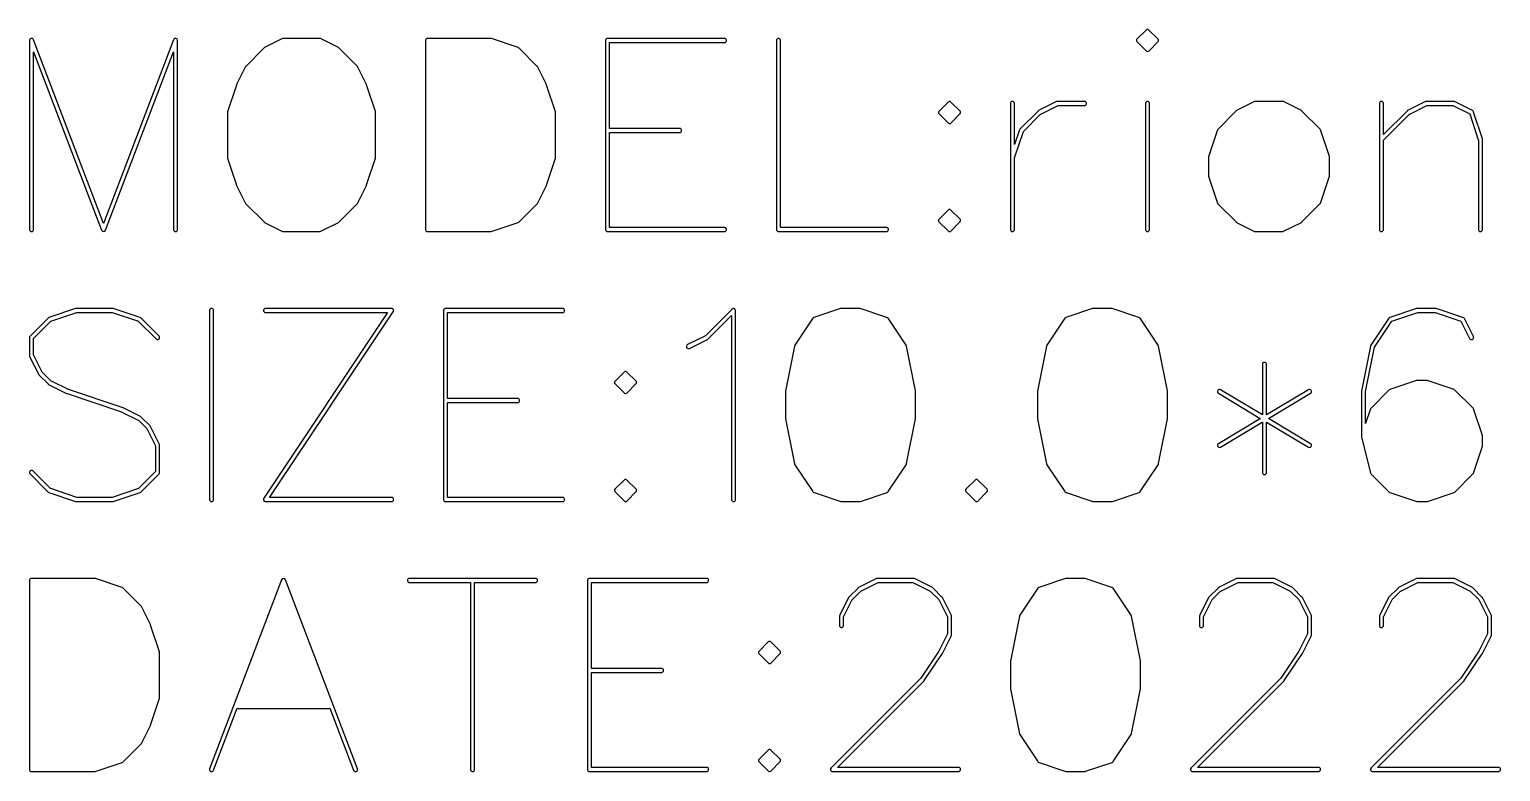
# Model space of a CAD drawing. Extents: x -68 to 50, y -82 to 30.
# Drawn here: x -67.67 to -32.64, y -63.97 to -46.3 of the extents above; entities that cross this region are included whole.
import ezdxf

# ---------------------------------------------------------------- set-up
doc = ezdxf.new("R2010")
doc.units = 0
doc.header["$MEASUREMENT"] = 0
doc.layers.get('0').update_dxf_attribs({"linetype": 'CONTINUOUS'})

msp = doc.modelspace()

# ---------------------------------------------------------------- linework, layer by layer
for points in [[(-64.143003, -46.556001, 0.759659), (-64.24, -46.545), (-64.24, -46.545), (-64.24, -46.546001), (-64.24, -46.546001), (-65.907002, -50.921997), (-65.907002, -50.921997), (-67.575, -46.546001), (-67.575, -46.546001), (-67.575, -46.545), (-67.575, -46.545, 0.824218), (-67.671997, -46.564004), (-67.671997, -46.564004), (-67.671997, -51.063999), (-67.671997, -51.063999, 1), (-67.571997, -51.063999), (-67.571997, -51.063999), (-67.571997, -46.836997), (-67.571997, -46.836997), (-65.953999, -51.082002), (-65.953999, -51.082002, 0.687794), (-65.860005, -51.082002), (-65.860005, -51.082002), (-64.244004, -46.837998), (-64.244004, -46.837998), (-64.242998, -46.837998), (-64.242998, -46.837998), (-64.242998, -51.063999), (-64.242998, -51.063999, 1), (-64.143003, -51.063999), (-64.143003, -51.063999), (-64.143003, -46.564004), (-64.143003, -46.564004, 0.034906), (-64.143003, -46.556997), (-64.143003, -46.556997), (-64.143003, -46.556001)], [(-60.742998, -46.518999, 0.114171), (-60.765, -46.513999), (-60.765, -46.513999), (-61.622002, -46.513999), (-61.622002, -46.513999, 0.114149), (-61.643999, -46.518999), (-61.643999, -46.518999), (-62.072002, -46.732998), (-62.072002, -46.732998, 0.107657), (-62.088999, -46.746001), (-62.088999, -46.746001), (-62.088999, -46.746997), (-62.088999, -46.746997), (-62.513999, -47.171997), (-62.513999, -47.171997, 0.080633), (-62.522998, -47.185), (-62.522998, -47.185), (-62.523999, -47.185), (-62.523999, -47.185), (-62.738003, -47.613999), (-62.738003, -47.613999, 0.053711), (-62.742002, -47.623999), (-62.742002, -47.623999), (-62.742002, -47.625), (-62.742002, -47.625), (-62.953999, -48.262002), (-62.953999, -48.262002, 0.082219), (-62.956997, -48.277998), (-62.956997, -48.277998), (-62.956997, -49.35), (-62.956997, -49.35, 0.091726), (-62.953999, -49.368003), (-62.953999, -49.368003), (-62.953003, -49.368999), (-62.953003, -49.368999), (-62.74, -50.008999), (-62.74, -50.008999, 0.031736), (-62.738003, -50.015), (-62.738003, -50.015), (-62.523999, -50.443003), (-62.523999, -50.443003, 0.100564), (-62.512002, -50.458999), (-62.512002, -50.458999), (-62.51, -50.46), (-62.51, -50.46), (-62.085, -50.885), (-62.085, -50.885, 0.07609), (-62.072998, -50.893999), (-62.072998, -50.893999), (-62.072002, -50.895), (-62.072002, -50.895), (-61.643999, -51.108999), (-61.643999, -51.108999, 0.063423), (-61.632002, -51.112998), (-61.632002, -51.112998), (-61.622002, -51.113999), (-61.622002, -51.113999), (-60.765, -51.113999), (-60.765, -51.113999, 0.136804), (-60.738999, -51.107002), (-60.738999, -51.107002), (-60.736997, -51.105996), (-60.736997, -51.105996), (-60.313999, -50.895), (-60.313999, -50.895, 0.13281), (-60.293999, -50.877998), (-60.293999, -50.877998), (-59.872002, -50.456001), (-59.872002, -50.456001, 0.080615), (-59.863003, -50.443003), (-59.863003, -50.443003), (-59.861997, -50.443003), (-59.861997, -50.443003), (-59.647998, -50.015), (-59.647998, -50.015, 0.068372), (-59.643999, -50.002002), (-59.643999, -50.002002), (-59.642998, -50.001001), (-59.642998, -50.001001), (-59.432002, -49.366001), (-59.432002, -49.366001, 0.097367), (-59.428999, -49.346997), (-59.428999, -49.346997), (-59.428999, -48.277998), (-59.428999, -48.277998, 0.11416), (-59.433999, -48.256001), (-59.433999, -48.256001), (-59.433999, -48.255), (-59.433999, -48.255), (-59.646001, -47.62), (-59.646001, -47.62, 0.031735), (-59.647998, -47.613999), (-59.647998, -47.613999), (-59.647998, -47.612998), (-59.647998, -47.612998), (-59.861997, -47.185), (-59.861997, -47.185, 0.125762), (-59.877998, -47.166001), (-59.877998, -47.166001), (-60.300996, -46.742998), (-60.300996, -46.742998, 0.07609), (-60.313003, -46.734004), (-60.313003, -46.734004), (-60.313999, -46.732998), (-60.313999, -46.732998), (-60.742998, -46.518999)], [(-56.673003, -46.518003, 0.102871), (-56.692998, -46.513999), (-56.692998, -46.513999), (-58.192998, -46.513999), (-58.192998, -46.513999, 0.414214), (-58.242998, -46.564004), (-58.242998, -46.564004), (-58.242998, -51.057002), (-58.242998, -51.057002, 0.455555), (-58.192998, -51.113999), (-58.192998, -51.113999), (-56.692998, -51.113999), (-56.692998, -51.113999), (-56.685, -51.112998), (-56.685, -51.112998, 0.041605), (-56.676997, -51.111001), (-56.676997, -51.111001), (-56.033999, -50.896997), (-56.033999, -50.896997), (-56.031997, -50.896001), (-56.031997, -50.896001, 0.103459), (-56.015, -50.885), (-56.015, -50.885), (-55.590996, -50.46), (-55.590996, -50.46), (-55.589004, -50.458999), (-55.589004, -50.458999, 0.100593), (-55.576997, -50.443003), (-55.576997, -50.443003), (-55.362002, -50.015), (-55.362002, -50.015, 0.031748), (-55.36, -50.008999), (-55.36, -50.008999), (-55.147002, -49.368999), (-55.147002, -49.368999), (-55.146001, -49.368003), (-55.146001, -49.368003, 0.091726), (-55.142998, -49.35), (-55.142998, -49.35), (-55.142998, -48.277998), (-55.142998, -48.277998, 0.08222), (-55.146001, -48.262002), (-55.146001, -48.262002), (-55.357998, -47.625), (-55.357998, -47.625), (-55.357998, -47.623999), (-55.357998, -47.623999, 0.053728), (-55.362002, -47.613999), (-55.362002, -47.613999), (-55.576997, -47.185), (-55.576997, -47.185), (-55.578003, -47.185), (-55.578003, -47.185, 0.080633), (-55.587002, -47.171997), (-55.587002, -47.171997), (-56.015, -46.742998), (-56.015, -46.742998, 0.114804), (-56.033999, -46.731001), (-56.033999, -46.731001), (-56.671001, -46.518999), (-56.671001, -46.518999), (-56.673003, -46.518003)], [(-51.121997, -46.613999, 1), (-51.121997, -46.513999), (-51.121997, -46.513999), (-53.907002, -46.513999), (-53.907002, -46.513999, 0.414214), (-53.957002, -46.564004), (-53.957002, -46.564004), (-53.957002, -51.063999), (-53.957002, -51.063999, 0.414214), (-53.907002, -51.113999), (-53.907002, -51.113999), (-51.121997, -51.113999), (-51.121997, -51.113999, 1), (-51.121997, -51.013999), (-51.121997, -51.013999), (-53.856997, -51.013999), (-53.856997, -51.013999), (-53.856997, -48.756997), (-53.856997, -48.756997), (-52.193003, -48.756997), (-52.193003, -48.756997, 1), (-52.193003, -48.657002), (-52.193003, -48.657002), (-53.856997, -48.657002), (-53.856997, -48.657002), (-53.856997, -46.613999), (-53.856997, -46.613999), (-51.121997, -46.613999)], [(-49.786001, -46.564004, 1), (-49.886001, -46.564004), (-49.886001, -46.564004), (-49.886001, -51.063999), (-49.886001, -51.063999, 0.414214), (-49.836001, -51.113999), (-49.836001, -51.113999), (-47.265, -51.113999), (-47.265, -51.113999, 1), (-47.265, -51.013999), (-47.265, -51.013999), (-49.786001, -51.013999), (-49.786001, -51.013999), (-49.786001, -46.564004)], [(-41.015, -46.315, 0.414214), (-41.085, -46.315), (-41.085, -46.315), (-41.296001, -46.525), (-41.296001, -46.525), (-41.297002, -46.526001), (-41.297002, -46.526001, 0.439468), (-41.3, -46.598999), (-41.3, -46.598999), (-41.085, -46.812998), (-41.085, -46.812998, 0.448006), (-41.010996, -46.808999), (-41.010996, -46.808999), (-40.801001, -46.598999), (-40.801001, -46.598999, 0.439489), (-40.803999, -46.526001), (-40.803999, -46.526001), (-41.015, -46.315)], [(-45.73, -48.028999, 0.414214), (-45.8, -48.028999), (-45.8, -48.028999), (-46.013999, -48.243003), (-46.013999, -48.243003, 0.414193), (-46.013999, -48.312998), (-46.013999, -48.312998), (-45.8, -48.528003), (-45.8, -48.528003, 0.447967), (-45.726001, -48.523999), (-45.726001, -48.523999), (-45.515, -48.312998), (-45.515, -48.312998, 0.439469), (-45.517998, -48.24), (-45.517998, -48.24), (-45.518999, -48.238999), (-45.518999, -48.238999), (-45.73, -48.028999)], [(-42.55, -48.113999, 1), (-42.55, -48.013999), (-42.55, -48.013999), (-43.193003, -48.013999), (-43.193003, -48.013999, 0.11416), (-43.215, -48.018999), (-43.215, -48.018999), (-43.643999, -48.232998), (-43.643999, -48.232998), (-43.645, -48.233999), (-43.645, -48.233999, 0.076103), (-43.657002, -48.243003), (-43.657002, -48.243003), (-44.08, -48.666997), (-44.08, -48.666997), (-44.081001, -48.668003), (-44.081001, -48.668003, 0.143732), (-44.096997, -48.691001), (-44.096997, -48.691001), (-44.213999, -49.042002), (-44.213999, -49.042002), (-44.215, -49.042002), (-44.215, -49.042002), (-44.215, -48.063999), (-44.215, -48.063999, 1), (-44.315, -48.063999), (-44.315, -48.063999), (-44.315, -51.063999), (-44.315, -51.063999, 1), (-44.215, -51.063999), (-44.215, -51.063999), (-44.215, -49.356001), (-44.215, -49.356001), (-44.213999, -49.355), (-44.213999, -49.355), (-44.006001, -48.732998), (-44.006001, -48.732998), (-44.005, -48.732002), (-44.005, -48.732002), (-43.593999, -48.32), (-43.593999, -48.32), (-43.591997, -48.318999), (-43.591997, -48.318999), (-43.180996, -48.113999), (-43.180996, -48.113999), (-42.55, -48.113999)], [(-41, -48.063999, 1), (-41.1, -48.063999), (-41.1, -48.063999), (-41.1, -51.063999), (-41.1, -51.063999, 1), (-41, -51.063999), (-41, -51.063999), (-41, -48.063999)], [(-37.813999, -48.018999, 0.114182), (-37.836001, -48.013999), (-37.836001, -48.013999), (-38.479001, -48.013999), (-38.479001, -48.013999, 0.11416), (-38.500999, -48.018999), (-38.500999, -48.018999), (-38.929001, -48.232998), (-38.929001, -48.232998, 0.107665), (-38.945999, -48.246001), (-38.945999, -48.246001), (-38.945999, -48.246997), (-38.945999, -48.246997), (-39.370999, -48.671997), (-39.370999, -48.671997, 0.114839), (-39.383, -48.691001), (-39.383, -48.691001), (-39.597002, -49.333999), (-39.597002, -49.333999, 0.082235), (-39.6, -49.35), (-39.6, -49.35), (-39.6, -49.777998), (-39.6, -49.777998, 0.091718), (-39.597002, -49.796001), (-39.597002, -49.796001), (-39.595999, -49.796997), (-39.595999, -49.796997), (-39.383, -50.437002), (-39.383, -50.437002, 0.107576), (-39.372002, -50.455), (-39.372002, -50.455), (-38.942002, -50.885), (-38.942002, -50.885, 0.076088), (-38.93, -50.893999), (-38.93, -50.893999), (-38.929001, -50.895), (-38.929001, -50.895), (-38.500999, -51.108999), (-38.500999, -51.108999, 0.11416), (-38.479001, -51.113999), (-38.479001, -51.113999), (-37.836001, -51.113999), (-37.836001, -51.113999, 0.136794), (-37.810002, -51.107002), (-37.810002, -51.107002), (-37.808, -51.105996), (-37.808, -51.105996), (-37.384998, -50.895), (-37.384998, -50.895, 0.132803), (-37.365, -50.877998), (-37.365, -50.877998), (-37.363999, -50.877002), (-37.363999, -50.877002), (-36.943999, -50.456001), (-36.943999, -50.456001, 0.11968), (-36.932, -50.436001), (-36.932, -50.436001), (-36.931001, -50.435), (-36.931001, -50.435), (-36.718, -49.793999), (-36.718, -49.793999, 0.082235), (-36.715, -49.777998), (-36.715, -49.777998), (-36.715, -49.35), (-36.715, -49.35, 0.114176), (-36.72, -49.327998), (-36.72, -49.327998), (-36.72, -49.327002), (-36.72, -49.327002), (-36.932, -48.691001), (-36.932, -48.691001, 0.14373), (-36.947998, -48.668003), (-36.947998, -48.668003), (-36.949001, -48.666997), (-36.949001, -48.666997), (-37.372, -48.243003), (-37.372, -48.243003, 0.076097), (-37.383999, -48.233999), (-37.383999, -48.233999), (-37.384998, -48.232998), (-37.384998, -48.232998), (-37.813999, -48.018999)], [(-33.743, -48.018999, 0.114171), (-33.765, -48.013999), (-33.765, -48.013999), (-34.407002, -48.013999), (-34.407002, -48.013999, 0.11416), (-34.428999, -48.018999), (-34.428999, -48.018999), (-34.858, -48.232998), (-34.858, -48.232998), (-34.859001, -48.233999), (-34.859001, -48.233999, 0.076097), (-34.871001, -48.243003), (-34.871001, -48.243003), (-35.427998, -48.8), (-35.427998, -48.8), (-35.429001, -48.8), (-35.429001, -48.8), (-35.429001, -48.063999), (-35.429001, -48.063999, 1), (-35.528999, -48.063999), (-35.528999, -48.063999), (-35.528999, -51.063999), (-35.528999, -51.063999, 1), (-35.429001, -51.063999), (-35.429001, -51.063999), (-35.429001, -48.941001), (-35.429001, -48.941001), (-34.807998, -48.32), (-34.807998, -48.32), (-34.805999, -48.318999), (-34.805999, -48.318999), (-34.394998, -48.113999), (-34.394998, -48.113999), (-33.777, -48.113999), (-33.777, -48.113999), (-33.378, -48.312998), (-33.378, -48.312998), (-33.376001, -48.313999), (-33.376001, -48.313999), (-33.172998, -48.926001), (-33.172998, -48.926001), (-33.172, -48.927002), (-33.172, -48.927002), (-33.172, -51.063999), (-33.172, -51.063999, 1), (-33.072, -51.063999), (-33.072, -51.063999), (-33.072, -48.921001), (-33.072, -48.921001, 0.082239), (-33.075, -48.905), (-33.075, -48.905), (-33.287, -48.266997), (-33.287, -48.266997), (-33.287, -48.266001), (-33.287, -48.266001, 0.222579), (-33.314001, -48.232998), (-33.314001, -48.232998), (-33.743, -48.018999)], [(-45.73, -50.600996, 0.414173), (-45.8, -50.600996), (-45.8, -50.600996), (-46.013999, -50.815), (-46.013999, -50.815, 0.405864), (-46.015, -50.883999), (-46.015, -50.883999), (-45.8, -51.098999), (-45.8, -51.098999, 0.447944), (-45.726001, -51.095), (-45.726001, -51.095), (-45.725, -51.093999), (-45.725, -51.093999), (-45.515, -50.885), (-45.515, -50.885, 0.439488), (-45.517998, -50.811997), (-45.517998, -50.811997), (-45.518999, -50.811001), (-45.518999, -50.811001), (-45.73, -50.600996)], [(-65.677002, -52.946001, 0.08222), (-65.692998, -52.942998), (-65.692998, -52.942998), (-66.55, -52.942998), (-66.55, -52.942998, 0.102903), (-66.57, -52.947002), (-66.57, -52.947002), (-66.572002, -52.947998), (-66.572002, -52.947998), (-67.208999, -53.16), (-67.208999, -53.16, 0.114837), (-67.227998, -53.172002), (-67.227998, -53.172002), (-67.657002, -53.601001), (-67.657002, -53.601001, 0.19891), (-67.671001, -53.636001), (-67.671001, -53.636001), (-67.671997, -53.636001), (-67.671997, -53.636001), (-67.671997, -54.063999), (-67.671997, -54.063999, 0.109599), (-67.667002, -54.085), (-67.667002, -54.085), (-67.667002, -54.086001), (-67.667002, -54.086001), (-67.451997, -54.515), (-67.451997, -54.515, 0.100562), (-67.440005, -54.531001), (-67.440005, -54.531001), (-67.437998, -54.531997), (-67.437998, -54.531997), (-67.227998, -54.742002), (-67.227998, -54.742002, 0.076067), (-67.216001, -54.751001), (-67.216001, -54.751001), (-67.215005, -54.752002), (-67.215005, -54.752002), (-66.786997, -54.966001), (-66.786997, -54.966001, 0.042733), (-66.779004, -54.969004), (-66.779004, -54.969004), (-66.775, -54.97), (-66.775, -54.97), (-65.500996, -55.395), (-65.500996, -55.395), (-65.08, -55.605), (-65.08, -55.605), (-65.077998, -55.606001), (-65.077998, -55.606001), (-64.878999, -55.805), (-64.878999, -55.805), (-64.672998, -56.217002), (-64.672998, -56.217002), (-64.672002, -56.217998), (-64.672002, -56.217998), (-64.672002, -56.83), (-64.672002, -56.83), (-65.076001, -57.233999), (-65.076001, -57.233999), (-65.077998, -57.235), (-65.077998, -57.235), (-65.7, -57.442998), (-65.7, -57.442998), (-66.542998, -57.442998), (-66.542998, -57.442998), (-67.165, -57.235), (-67.165, -57.235), (-67.166997, -57.233999), (-67.166997, -57.233999), (-67.587002, -56.815), (-67.587002, -56.815, 0.99993), (-67.657002, -56.885), (-67.657002, -56.885), (-67.234004, -57.307002), (-67.234004, -57.307002), (-67.232998, -57.307998), (-67.232998, -57.307998, 0.150942), (-67.208999, -57.325), (-67.208999, -57.325), (-66.575, -57.537002), (-66.575, -57.537002), (-66.572002, -57.537998), (-66.572002, -57.537998, 0.114193), (-66.55, -57.542998), (-66.55, -57.542998), (-65.692998, -57.542998), (-65.692998, -57.542998), (-65.684995, -57.542002), (-65.684995, -57.542002, 0.041565), (-65.677002, -57.54), (-65.677002, -57.54), (-65.034004, -57.325), (-65.034004, -57.325), (-65.031997, -57.323999), (-65.031997, -57.323999, 0.103441), (-65.015005, -57.312998), (-65.015005, -57.312998), (-64.59, -56.887998), (-64.59, -56.887998), (-64.588003, -56.887002), (-64.588003, -56.887002, 0.209925), (-64.571997, -56.85), (-64.571997, -56.85), (-64.571997, -56.207002), (-64.571997, -56.207002, 0.114171), (-64.576997, -56.185), (-64.576997, -56.185), (-64.791001, -55.757002), (-64.791001, -55.757002), (-64.792002, -55.756001), (-64.792002, -55.756001, 0.080615), (-64.801001, -55.743003), (-64.801001, -55.743003), (-65.011001, -55.532998), (-65.011001, -55.532998), (-65.011001, -55.532002), (-65.011001, -55.532002, 0.107665), (-65.027998, -55.518999), (-65.027998, -55.518999), (-65.457002, -55.305), (-65.457002, -55.305), (-65.457998, -55.305), (-65.457998, -55.305, 0.027135), (-65.462998, -55.302998), (-65.462998, -55.302998), (-66.743003, -54.876001), (-66.743003, -54.876001), (-67.165, -54.665), (-67.165, -54.665), (-67.365996, -54.463999), (-67.365996, -54.463999), (-67.365996, -54.462998), (-67.365996, -54.462998), (-67.571997, -54.051001), (-67.571997, -54.051001), (-67.571997, -53.656001), (-67.571997, -53.656001), (-67.166997, -53.250996), (-67.166997, -53.250996), (-67.165, -53.25), (-67.165, -53.25), (-66.542998, -53.042998), (-66.542998, -53.042998), (-65.7, -53.042998), (-65.7, -53.042998), (-65.077998, -53.25), (-65.077998, -53.25), (-65.076001, -53.250996), (-65.076001, -53.250996), (-64.657002, -53.671001), (-64.657002, -53.671001, 0.999965), (-64.586997, -53.601001), (-64.586997, -53.601001), (-65.015005, -53.172002), (-65.015005, -53.172002, 0.114837), (-65.034004, -53.16), (-65.034004, -53.16), (-65.036997, -53.158999), (-65.036997, -53.158999), (-65.677002, -52.946001)], [(-63.286001, -52.992998, 1), (-63.386001, -52.992998), (-63.386001, -52.992998), (-63.386001, -57.493003), (-63.386001, -57.493003, 1), (-63.286001, -57.493003), (-63.286001, -57.493003), (-63.286001, -52.992998)], [(-59, -52.985, 0.368496), (-59.05, -52.942998), (-59.05, -52.942998), (-62.05, -52.942998), (-62.05, -52.942998, 1), (-62.05, -53.042998), (-62.05, -53.042998), (-59.143999, -53.042998), (-59.143999, -53.042998), (-62.091997, -57.465), (-62.091997, -57.465, 0.520217), (-62.061997, -57.542002), (-62.061997, -57.542002), (-62.05, -57.542998), (-62.05, -57.542998), (-59.05, -57.542998), (-59.05, -57.542998, 1), (-59.05, -57.442998), (-59.05, -57.442998), (-61.956001, -57.442998), (-61.956001, -57.442998), (-59.007998, -53.021001), (-59.007998, -53.021001, 0.183796), (-59, -52.986001), (-59, -52.986001), (-59, -52.985)], [(-54.978999, -53.042998, 1), (-54.978999, -52.942998), (-54.978999, -52.942998), (-57.765, -52.942998), (-57.765, -52.942998, 0.414214), (-57.815, -52.992998), (-57.815, -52.992998), (-57.815, -57.486001), (-57.815, -57.486001, 0.455584), (-57.765, -57.542998), (-57.765, -57.542998), (-54.978999, -57.542998), (-54.978999, -57.542998, 1), (-54.978999, -57.442998), (-54.978999, -57.442998), (-57.715, -57.442998), (-57.715, -57.442998), (-57.715, -55.186001), (-57.715, -55.186001), (-56.05, -55.186001), (-56.05, -55.186001, 1), (-56.05, -55.085996), (-56.05, -55.085996), (-57.715, -55.085996), (-57.715, -55.085996), (-57.715, -53.042998), (-57.715, -53.042998), (-54.978999, -53.042998)], [(-50.857998, -52.992998, 0.668182), (-50.942002, -52.957998), (-50.942002, -52.957998), (-51.577998, -53.593999), (-51.577998, -53.593999), (-52.001001, -53.805), (-52.001001, -53.805, 1.000044), (-51.957002, -53.895), (-51.957002, -53.895), (-51.527998, -53.681001), (-51.527998, -53.681001, 0.13281), (-51.507998, -53.663999), (-51.507998, -53.663999), (-50.957998, -53.113999), (-50.957998, -53.113999), (-50.956997, -53.113999), (-50.956997, -53.113999), (-50.956997, -57.493003), (-50.956997, -57.493003, 1), (-50.857002, -57.493003), (-50.857002, -57.493003), (-50.857002, -52.992998), (-50.857002, -52.992998), (-50.857998, -52.992998)], [(-47.890996, -52.946001, 0.082243), (-47.906997, -52.942998), (-47.906997, -52.942998), (-48.336001, -52.942998), (-48.336001, -52.942998, 0.102903), (-48.356001, -52.947002), (-48.356001, -52.947002), (-48.358003, -52.947998), (-48.358003, -52.947998), (-48.995, -53.16), (-48.995, -53.16, 0.162279), (-49.02, -53.178999), (-49.02, -53.178999), (-49.020996, -53.178999), (-49.020996, -53.178999), (-49.448999, -53.822002), (-49.448999, -53.822002, 0.10776), (-49.456997, -53.842002), (-49.456997, -53.842002), (-49.456997, -53.842998), (-49.456997, -53.842998), (-49.671001, -54.911001), (-49.671001, -54.911001, 0.050368), (-49.672002, -54.921001), (-49.672002, -54.921001), (-49.672002, -55.563999), (-49.672002, -55.563999, 0.045468), (-49.671001, -55.573003), (-49.671001, -55.573003), (-49.671001, -55.573999), (-49.671001, -55.573999), (-49.456001, -56.646001), (-49.456001, -56.646001, 0.092762), (-49.448999, -56.662998), (-49.448999, -56.662998), (-49.448999, -56.663999), (-49.448999, -56.663999), (-49.020996, -57.306001), (-49.020996, -57.306001, 0.187811), (-48.990996, -57.326997), (-48.990996, -57.326997), (-48.986001, -57.328003), (-48.986001, -57.328003), (-48.351997, -57.54), (-48.351997, -57.54, 0.082219), (-48.336001, -57.542998), (-48.336001, -57.542998), (-47.906997, -57.542998), (-47.906997, -57.542998, 0.11417), (-47.885, -57.537998), (-47.885, -57.537998), (-47.881997, -57.537002), (-47.881997, -57.537002), (-47.248999, -57.325), (-47.248999, -57.325, 0.162266), (-47.223999, -57.306001), (-47.223999, -57.306001), (-47.223003, -57.306001), (-47.223003, -57.306001), (-46.793999, -56.663999), (-46.793999, -56.663999, 0.132797), (-46.786001, -56.638999), (-46.786001, -56.638999), (-46.785, -56.637998), (-46.785, -56.637998), (-46.572998, -55.573999), (-46.572998, -55.573999, 0.050368), (-46.572002, -55.563999), (-46.572002, -55.563999), (-46.572002, -54.921001), (-46.572002, -54.921001, 0.075876), (-46.573999, -54.906001), (-46.573999, -54.906001), (-46.573999, -54.905), (-46.573999, -54.905), (-46.787002, -53.84), (-46.787002, -53.84, 0.092752), (-46.793999, -53.823003), (-46.793999, -53.823003), (-46.793999, -53.822002), (-46.793999, -53.822002), (-47.223003, -53.178999), (-47.223003, -53.178999, 0.187832), (-47.253003, -53.157998), (-47.253003, -53.157998), (-47.258003, -53.156997), (-47.258003, -53.156997), (-47.890996, -52.946001)], [(-41.891001, -52.946001, 0.082243), (-41.907002, -52.942998), (-41.907002, -52.942998), (-42.335996, -52.942998), (-42.335996, -52.942998, 0.102926), (-42.356001, -52.947002), (-42.356001, -52.947002), (-42.357998, -52.947998), (-42.357998, -52.947998), (-42.995, -53.16), (-42.995, -53.16, 0.162279), (-43.02, -53.178999), (-43.02, -53.178999), (-43.021001, -53.178999), (-43.021001, -53.178999), (-43.448999, -53.822002), (-43.448999, -53.822002, 0.107764), (-43.457002, -53.842002), (-43.457002, -53.842002), (-43.457002, -53.842998), (-43.457002, -53.842998), (-43.671001, -54.911001), (-43.671001, -54.911001, 0.050368), (-43.671997, -54.921001), (-43.671997, -54.921001), (-43.671997, -55.563999), (-43.671997, -55.563999, 0.050368), (-43.671001, -55.573999), (-43.671001, -55.573999), (-43.456001, -56.646001), (-43.456001, -56.646001, 0.092762), (-43.448999, -56.662998), (-43.448999, -56.662998), (-43.448999, -56.663999), (-43.448999, -56.663999), (-43.021001, -57.306001), (-43.021001, -57.306001, 0.187801), (-42.991001, -57.326997), (-42.991001, -57.326997), (-42.985996, -57.328003), (-42.985996, -57.328003), (-42.351997, -57.54), (-42.351997, -57.54, 0.082243), (-42.335996, -57.542998), (-42.335996, -57.542998), (-41.907002, -57.542998), (-41.907002, -57.542998, 0.114193), (-41.885, -57.537998), (-41.885, -57.537998), (-41.882002, -57.537002), (-41.882002, -57.537002), (-41.248999, -57.325), (-41.248999, -57.325, 0.162266), (-41.223999, -57.306001), (-41.223999, -57.306001), (-41.223003, -57.306001), (-41.223003, -57.306001), (-40.793999, -56.663999), (-40.793999, -56.663999, 0.132804), (-40.785999, -56.638999), (-40.785999, -56.638999), (-40.785, -56.637998), (-40.785, -56.637998), (-40.573, -55.573999), (-40.573, -55.573999, 0.050373), (-40.572, -55.563999), (-40.572, -55.563999), (-40.572, -54.921001), (-40.572, -54.921001, 0.075879), (-40.573999, -54.906001), (-40.573999, -54.906001), (-40.573999, -54.905), (-40.573999, -54.905), (-40.787, -53.84), (-40.787, -53.84, 0.092759), (-40.793999, -53.823003), (-40.793999, -53.823003), (-40.793999, -53.822002), (-40.793999, -53.822002), (-41.223003, -53.178999), (-41.223003, -53.178999, 0.187832), (-41.253003, -53.157998), (-41.253003, -53.157998), (-41.257998, -53.156997), (-41.257998, -53.156997), (-41.891001, -52.946001)], [(-34.177002, -52.946001, 0.082231), (-34.193, -52.942998), (-34.193, -52.942998), (-34.622, -52.942998), (-34.622, -52.942998, 0.102903), (-34.642, -52.947002), (-34.642, -52.947002), (-34.643999, -52.947998), (-34.643999, -52.947998), (-35.280999, -53.16), (-35.280999, -53.16, 0.162279), (-35.305999, -53.178999), (-35.305999, -53.178999), (-35.307002, -53.178999), (-35.307002, -53.178999), (-35.735, -53.822002), (-35.735, -53.822002, 0.107755), (-35.742998, -53.842002), (-35.742998, -53.842002), (-35.742998, -53.842998), (-35.742998, -53.842998), (-35.955999, -54.911001), (-35.955999, -54.911001, 0.050373), (-35.957002, -54.921001), (-35.957002, -54.921001), (-35.957002, -55.992998), (-35.957002, -55.992998, 0.05528), (-35.955999, -56.003999), (-35.955999, -56.003999), (-35.955999, -56.005), (-35.955999, -56.005), (-35.742, -56.862002), (-35.742, -56.862002, 0.169419), (-35.723999, -56.89), (-35.723999, -56.89), (-35.722, -56.890996), (-35.722, -56.890996), (-35.300002, -57.312998), (-35.300002, -57.312998, 0.103476), (-35.283, -57.323999), (-35.283, -57.323999), (-35.280999, -57.325), (-35.280999, -57.325), (-34.637998, -57.54), (-34.637998, -57.54, 0.082231), (-34.622, -57.542998), (-34.622, -57.542998), (-34.407002, -57.542998), (-34.407002, -57.542998, 0.114193), (-34.385, -57.537998), (-34.385, -57.537998), (-34.382, -57.537002), (-34.382, -57.537002), (-33.748999, -57.325), (-33.748999, -57.325, 0.150933), (-33.725, -57.307998), (-33.725, -57.307998), (-33.723999, -57.307002), (-33.723999, -57.307002), (-33.300999, -56.885), (-33.300999, -56.885, 0.119682), (-33.289001, -56.865), (-33.289001, -56.865), (-33.287998, -56.863999), (-33.287998, -56.863999), (-33.075, -56.223003), (-33.075, -56.223003, 0.082239), (-33.072, -56.207002), (-33.072, -56.207002), (-33.072, -55.992998), (-33.072, -55.992998, 0.114165), (-33.077002, -55.971001), (-33.077002, -55.971001), (-33.077002, -55.97), (-33.077002, -55.97), (-33.289001, -55.333999), (-33.289001, -55.333999, 0.143757), (-33.305, -55.310996), (-33.305, -55.310996), (-33.73, -54.885996), (-33.73, -54.885996, 0.114804), (-33.748999, -54.873999), (-33.748999, -54.873999), (-34.391001, -54.66), (-34.391001, -54.66, 0.082243), (-34.407002, -54.657002), (-34.407002, -54.657002), (-34.622, -54.657002), (-34.622, -54.657002, 0.102894), (-34.642, -54.660996), (-34.642, -54.660996), (-34.643999, -54.662002), (-34.643999, -54.662002), (-35.280999, -54.873999), (-35.280999, -54.873999, 0.114821), (-35.300002, -54.885996), (-35.300002, -54.885996), (-35.728, -55.315), (-35.728, -55.315, 0.114817), (-35.74, -55.333999), (-35.74, -55.333999), (-35.856001, -55.683999), (-35.856001, -55.683999), (-35.857, -55.683999), (-35.857, -55.683999), (-35.857, -54.923999), (-35.857, -54.923999), (-35.856001, -54.923003), (-35.856001, -54.923003), (-35.645999, -53.87), (-35.645999, -53.87), (-35.645, -53.869004), (-35.645, -53.869004), (-35.232, -53.249004), (-35.232, -53.249004), (-35.231001, -53.247998), (-35.231001, -53.247998), (-34.615, -53.042998), (-34.615, -53.042998), (-34.200002, -53.042998), (-34.200002, -53.042998), (-33.587002, -53.247002), (-33.587002, -53.247002), (-33.585999, -53.247998), (-33.585999, -53.247998), (-33.381001, -53.658003), (-33.381001, -53.658003, 0.999978), (-33.291001, -53.614004), (-33.291001, -53.614004), (-33.505, -53.185), (-33.505, -53.185, 0.232768), (-33.54, -53.157998), (-33.54, -53.157998), (-33.542998, -53.156997), (-33.542998, -53.156997), (-34.177002, -52.946001)], [(-38.215, -54.278003, 1), (-38.314998, -54.278003), (-38.314998, -54.278003), (-38.314998, -55.475), (-38.314998, -55.475), (-39.31, -54.877998), (-39.31, -54.877998, 0.999954), (-39.362, -54.963999), (-39.362, -54.963999), (-38.364001, -55.562998), (-38.364001, -55.562998), (-38.362, -55.563999), (-38.362, -55.563999), (-39.362, -56.163999), (-39.362, -56.163999, 1.000004), (-39.31, -56.25), (-39.31, -56.25), (-38.317, -55.653999), (-38.317, -55.653999), (-38.314998, -55.653999), (-38.314998, -55.653999), (-38.314998, -56.85), (-38.314998, -56.85, 1), (-38.215, -56.85), (-38.215, -56.85), (-38.215, -55.652998), (-38.215, -55.652998), (-38.213999, -55.652998), (-38.213999, -55.652998), (-37.218999, -56.25), (-37.218999, -56.25, 1.000025), (-37.167002, -56.163999), (-37.167002, -56.163999), (-38.167, -55.563999), (-38.167, -55.563999), (-38.165, -55.562998), (-38.165, -55.562998), (-37.167002, -54.963999), (-37.167002, -54.963999, 0.999975), (-37.218999, -54.877998), (-37.218999, -54.877998), (-38.213999, -55.475), (-38.213999, -55.475), (-38.215, -55.475), (-38.215, -55.475), (-38.215, -54.278003)], [(-53.443999, -54.457998, 0.414214), (-53.513999, -54.457998), (-53.513999, -54.457998), (-53.727998, -54.671997), (-53.727998, -54.671997, 0.414234), (-53.727998, -54.742002), (-53.727998, -54.742002), (-53.513999, -54.956001), (-53.513999, -54.956001, 0.447967), (-53.44, -54.951997), (-53.44, -54.951997), (-53.23, -54.742002), (-53.23, -54.742002, 0.439513), (-53.233003, -54.668999), (-53.233003, -54.668999), (-53.443999, -54.457998)], [(-53.443999, -57.028999, 0.414214), (-53.513999, -57.028999), (-53.513999, -57.028999), (-53.727998, -57.243003), (-53.727998, -57.243003, 0.405864), (-53.728999, -57.312002), (-53.728999, -57.312002), (-53.727998, -57.312998), (-53.727998, -57.312998), (-53.513999, -57.527998), (-53.513999, -57.527998, 0.447988), (-53.44, -57.523999), (-53.44, -57.523999), (-53.438999, -57.523003), (-53.438999, -57.523003), (-53.23, -57.312998), (-53.23, -57.312998, 0.439492), (-53.233003, -57.24), (-53.233003, -57.24), (-53.443999, -57.028999)], [(-45.086997, -57.028999, 0.414234), (-45.157002, -57.028999), (-45.157002, -57.028999), (-45.371001, -57.243003), (-45.371001, -57.243003, 0.414193), (-45.371001, -57.312998), (-45.371001, -57.312998), (-45.157002, -57.527998), (-45.157002, -57.527998, 0.447988), (-45.083003, -57.523999), (-45.083003, -57.523999), (-44.872002, -57.312998), (-44.872002, -57.312998, 0.439469), (-44.875, -57.24), (-44.875, -57.24), (-44.875996, -57.238999), (-44.875996, -57.238999), (-45.086997, -57.028999)], [(-66.101997, -59.375, 0.102916), (-66.122002, -59.370996), (-66.122002, -59.370996), (-67.621997, -59.370996), (-67.621997, -59.370996, 0.414214), (-67.671997, -59.421001), (-67.671997, -59.421001), (-67.671997, -63.913999), (-67.671997, -63.913999, 0.455555), (-67.621997, -63.970996), (-67.621997, -63.970996), (-66.122002, -63.970996), (-66.122002, -63.970996), (-66.113999, -63.97), (-66.113999, -63.97, 0.041577), (-66.106001, -63.968003), (-66.106001, -63.968003), (-65.462998, -63.753999), (-65.462998, -63.753999), (-65.461001, -63.753003), (-65.461001, -63.753003, 0.103494), (-65.443999, -63.741997), (-65.443999, -63.741997), (-65.018999, -63.317002), (-65.018999, -63.317002), (-65.017002, -63.316001), (-65.017002, -63.316001, 0.100609), (-65.004995, -63.3), (-65.004995, -63.3), (-64.791001, -62.872002), (-64.791001, -62.872002, 0.031744), (-64.788999, -62.866001), (-64.788999, -62.866001), (-64.576001, -62.226001), (-64.576001, -62.226001), (-64.575, -62.225), (-64.575, -62.225, 0.091717), (-64.571997, -62.206997), (-64.571997, -62.206997), (-64.571997, -61.136001), (-64.571997, -61.136001, 0.082235), (-64.575, -61.12), (-64.575, -61.12), (-64.787002, -60.481997), (-64.787002, -60.481997), (-64.787002, -60.481001), (-64.787002, -60.481001, 0.053739), (-64.791001, -60.470996), (-64.791001, -60.470996), (-65.004995, -60.042998), (-65.004995, -60.042998), (-65.006001, -60.042002), (-65.006001, -60.042002, 0.080655), (-65.015005, -60.028999), (-65.015005, -60.028999), (-65.443999, -59.601001), (-65.443999, -59.601001, 0.114815), (-65.462998, -59.588999), (-65.462998, -59.588999), (-66.1, -59.376001), (-66.1, -59.376001), (-66.101997, -59.375)], [(-61.575, -59.402998, 0.687807), (-61.668999, -59.402998), (-61.668999, -59.402998), (-63.382998, -63.902998), (-63.382998, -63.902998, 0.999955), (-63.289004, -63.938999), (-63.289004, -63.938999), (-62.725, -62.458999), (-62.725, -62.458999, 0.176803), (-62.692998, -62.471001), (-62.692998, -62.471001), (-60.55, -62.471001), (-60.55, -62.471001, 0.169507), (-60.518999, -62.46), (-60.518999, -62.46), (-60.517998, -62.46), (-60.517998, -62.46), (-59.953999, -63.938999), (-59.953999, -63.938999, 0.999937), (-59.86, -63.902998), (-59.86, -63.902998), (-61.575, -59.402998)], [(-55.622002, -59.471001, 1), (-55.622002, -59.370996), (-55.622002, -59.370996), (-58.621997, -59.370996), (-58.621997, -59.370996, 1), (-58.621997, -59.471001), (-58.621997, -59.471001), (-57.172002, -59.471001), (-57.172002, -59.471001), (-57.172002, -63.920996), (-57.172002, -63.920996, 1), (-57.071997, -63.920996), (-57.071997, -63.920996), (-57.071997, -59.471001), (-57.071997, -59.471001), (-55.622002, -59.471001)], [(-51.55, -59.471001, 1), (-51.55, -59.370996), (-51.55, -59.370996), (-54.336001, -59.370996), (-54.336001, -59.370996, 0.414214), (-54.386001, -59.421001), (-54.386001, -59.421001), (-54.386001, -63.913999), (-54.386001, -63.913999, 0.455555), (-54.336001, -63.970996), (-54.336001, -63.970996), (-51.55, -63.970996), (-51.55, -63.970996, 1), (-51.55, -63.870996), (-51.55, -63.870996), (-54.286001, -63.870996), (-54.286001, -63.870996), (-54.286001, -61.613999), (-54.286001, -61.613999), (-52.622002, -61.613999), (-52.622002, -61.613999, 1), (-52.622002, -61.513999), (-52.622002, -61.513999), (-54.286001, -61.513999), (-54.286001, -61.513999), (-54.286001, -59.471001), (-54.286001, -59.471001), (-51.55, -59.471001)], [(-46.6, -59.376001, 0.114182), (-46.622002, -59.370996), (-46.622002, -59.370996), (-47.478999, -59.370996), (-47.478999, -59.370996, 0.114182), (-47.501001, -59.376001), (-47.501001, -59.376001), (-47.928999, -59.591001), (-47.928999, -59.591001), (-47.93, -59.592002), (-47.93, -59.592002, 0.076086), (-47.942002, -59.601001), (-47.942002, -59.601001), (-48.15, -59.808003), (-48.15, -59.808003), (-48.151001, -59.808999), (-48.151001, -59.808999, 0.125771), (-48.167002, -59.827998), (-48.167002, -59.827998), (-48.377998, -60.25), (-48.377998, -60.25), (-48.377998, -60.251001), (-48.377998, -60.251001, 0.14381), (-48.386001, -60.277998), (-48.386001, -60.277998), (-48.386001, -60.492998), (-48.386001, -60.492998, 1), (-48.285996, -60.492998), (-48.285996, -60.492998), (-48.285996, -60.29), (-48.285996, -60.29), (-48.285, -60.288999), (-48.285, -60.288999), (-48.078999, -59.877002), (-48.078999, -59.877002), (-48.078003, -59.876001), (-48.078003, -59.876001), (-47.878999, -59.677998), (-47.878999, -59.677998), (-47.876997, -59.677002), (-47.876997, -59.677002), (-47.467002, -59.471001), (-47.467002, -59.471001), (-46.633999, -59.471001), (-46.633999, -59.471001), (-46.222998, -59.677002), (-46.222998, -59.677002), (-46.221001, -59.677998), (-46.221001, -59.677998), (-46.021001, -59.877998), (-46.021001, -59.877998), (-45.816001, -60.288003), (-45.816001, -60.288003), (-45.815, -60.288999), (-45.815, -60.288999), (-45.815, -60.695), (-45.815, -60.695), (-46.021001, -61.108003), (-46.021001, -61.108003), (-46.447998, -61.747998), (-46.447998, -61.747998), (-46.447998, -61.748999), (-46.447998, -61.748999), (-48.585, -63.886001), (-48.585, -63.886001, 0.582939), (-48.562002, -63.968999), (-48.562002, -63.968999), (-48.55, -63.97), (-48.55, -63.97), (-48.55, -63.970996), (-48.55, -63.970996), (-45.55, -63.970996), (-45.55, -63.970996, 1), (-45.55, -63.870996), (-45.55, -63.870996), (-48.43, -63.870996), (-48.43, -63.870996), (-46.378003, -61.818999), (-46.378003, -61.818999), (-46.376001, -61.817998), (-46.376001, -61.817998, 0.081051), (-46.365, -61.806001), (-46.365, -61.806001), (-45.937002, -61.163999), (-45.937002, -61.163999), (-45.937002, -61.163003), (-45.937002, -61.163003, 0.029181), (-45.933999, -61.158003), (-45.933999, -61.158003), (-45.72, -60.728999), (-45.72, -60.728999, 0.114182), (-45.715, -60.706997), (-45.715, -60.706997), (-45.715, -60.277998), (-45.715, -60.277998, 0.11416), (-45.72, -60.256001), (-45.72, -60.256001), (-45.933999, -59.827998), (-45.933999, -59.827998), (-45.935, -59.827998), (-45.935, -59.827998, 0.080632), (-45.944004, -59.815), (-45.944004, -59.815), (-46.153999, -59.605), (-46.153999, -59.605), (-46.153999, -59.603999), (-46.153999, -59.603999, 0.107646), (-46.170996, -59.591001), (-46.170996, -59.591001), (-46.6, -59.376001)], [(-42.533999, -59.373999, 0.082235), (-42.55, -59.370996), (-42.55, -59.370996), (-42.978999, -59.370996), (-42.978999, -59.370996, 0.102894), (-42.998999, -59.375), (-42.998999, -59.375), (-43.001001, -59.376001), (-43.001001, -59.376001), (-43.637998, -59.588999), (-43.637998, -59.588999, 0.162287), (-43.662998, -59.608003), (-43.662998, -59.608003), (-43.663999, -59.608003), (-43.663999, -59.608003), (-44.092002, -60.25), (-44.092002, -60.25, 0.10775), (-44.1, -60.27), (-44.1, -60.27), (-44.1, -60.271001), (-44.1, -60.271001), (-44.313999, -61.34), (-44.313999, -61.34, 0.050373), (-44.315, -61.35), (-44.315, -61.35), (-44.315, -61.992998), (-44.315, -61.992998, 0.050397), (-44.313999, -62.003003), (-44.313999, -62.003003), (-44.098999, -63.073999), (-44.098999, -63.073999, 0.092776), (-44.092002, -63.091001), (-44.092002, -63.091001), (-44.092002, -63.092002), (-44.092002, -63.092002), (-43.663999, -63.735), (-43.663999, -63.735, 0.187816), (-43.633999, -63.755996), (-43.633999, -63.755996), (-43.628999, -63.757002), (-43.628999, -63.757002), (-42.995, -63.968003), (-42.995, -63.968003, 0.082226), (-42.978999, -63.970996), (-42.978999, -63.970996), (-42.55, -63.970996), (-42.55, -63.970996, 0.114171), (-42.527998, -63.966001), (-42.527998, -63.966001), (-42.525, -63.965), (-42.525, -63.965), (-41.891001, -63.753999), (-41.891001, -63.753999, 0.162279), (-41.866001, -63.735), (-41.866001, -63.735), (-41.865, -63.735), (-41.865, -63.735), (-41.437002, -63.092002), (-41.437002, -63.092002, 0.132839), (-41.428999, -63.066997), (-41.428999, -63.066997), (-41.427998, -63.065996), (-41.427998, -63.065996), (-41.216001, -62.003003), (-41.216001, -62.003003, 0.050397), (-41.215, -61.992998), (-41.215, -61.992998), (-41.215, -61.35), (-41.215, -61.35, 0.075876), (-41.216997, -61.335), (-41.216997, -61.335), (-41.216997, -61.333999), (-41.216997, -61.333999), (-41.43, -60.267998), (-41.43, -60.267998, 0.092765), (-41.437002, -60.251001), (-41.437002, -60.251001), (-41.437002, -60.25), (-41.437002, -60.25), (-41.865, -59.608003), (-41.865, -59.608003, 0.187828), (-41.895, -59.586997), (-41.895, -59.586997), (-41.9, -59.586001), (-41.9, -59.586001), (-42.533999, -59.373999)], [(-38.027998, -59.376001, 0.114182), (-38.05, -59.370996), (-38.05, -59.370996), (-38.907, -59.370996), (-38.907, -59.370996, 0.114182), (-38.929001, -59.376001), (-38.929001, -59.376001), (-39.358, -59.591001), (-39.358, -59.591001), (-39.358999, -59.592002), (-39.358999, -59.592002, 0.076079), (-39.370999, -59.601001), (-39.370999, -59.601001), (-39.579001, -59.808999), (-39.579001, -59.808999, 0.125761), (-39.595, -59.827998), (-39.595, -59.827998), (-39.807, -60.25), (-39.807, -60.25), (-39.807, -60.251001), (-39.807, -60.251001, 0.143803), (-39.815, -60.277998), (-39.815, -60.277998), (-39.815, -60.492998), (-39.815, -60.492998, 1), (-39.715, -60.492998), (-39.715, -60.492998), (-39.715, -60.29), (-39.715, -60.29), (-39.714001, -60.288999), (-39.714001, -60.288999), (-39.508, -59.877998), (-39.508, -59.877998), (-39.308, -59.677998), (-39.308, -59.677998), (-39.306001, -59.677002), (-39.306001, -59.677002), (-38.895, -59.471001), (-38.895, -59.471001), (-38.062, -59.471001), (-38.062, -59.471001), (-37.652002, -59.677002), (-37.652002, -59.677002), (-37.65, -59.677998), (-37.65, -59.677998), (-37.45, -59.877002), (-37.45, -59.877002), (-37.448999, -59.877998), (-37.448999, -59.877998), (-37.243999, -60.288003), (-37.243999, -60.288003), (-37.243, -60.288999), (-37.243, -60.288999), (-37.243, -60.695), (-37.243, -60.695), (-37.448999, -61.108003), (-37.448999, -61.108003), (-37.877002, -61.747998), (-37.877002, -61.747998), (-37.877002, -61.748999), (-37.877002, -61.748999), (-40.013999, -63.886001), (-40.013999, -63.886001, 0.582956), (-39.990999, -63.968999), (-39.990999, -63.968999), (-39.978999, -63.97), (-39.978999, -63.97), (-39.978999, -63.970996), (-39.978999, -63.970996), (-36.979001, -63.970996), (-36.979001, -63.970996, 1), (-36.979001, -63.870996), (-36.979001, -63.870996), (-39.859001, -63.870996), (-39.859001, -63.870996), (-37.807, -61.818999), (-37.807, -61.818999), (-37.804998, -61.817998), (-37.804998, -61.817998, 0.081029), (-37.794001, -61.806001), (-37.794001, -61.806001), (-37.365, -61.163999), (-37.365, -61.163999, 0.033377), (-37.361997, -61.158003), (-37.361997, -61.158003), (-37.147998, -60.728999), (-37.147998, -60.728999, 0.114176), (-37.143, -60.706997), (-37.143, -60.706997), (-37.143, -60.277998), (-37.143, -60.277998, 0.114154), (-37.147998, -60.256001), (-37.147998, -60.256001), (-37.361997, -59.827998), (-37.361997, -59.827998), (-37.363, -59.827998), (-37.363, -59.827998, 0.080615), (-37.372, -59.815), (-37.372, -59.815), (-37.583, -59.605), (-37.583, -59.605), (-37.583, -59.603999), (-37.583, -59.603999, 0.107654), (-37.6, -59.591001), (-37.6, -59.591001), (-38.027998, -59.376001)], [(-33.743, -59.376001, 0.114171), (-33.765, -59.370996), (-33.765, -59.370996), (-34.622, -59.370996), (-34.622, -59.370996, 0.114171), (-34.643999, -59.376001), (-34.643999, -59.376001), (-35.072, -59.591001), (-35.072, -59.591001), (-35.073, -59.592002), (-35.073, -59.592002, 0.076079), (-35.085, -59.601001), (-35.085, -59.601001), (-35.293, -59.808003), (-35.293, -59.808003), (-35.293999, -59.808999), (-35.293999, -59.808999, 0.125766), (-35.31, -59.827998), (-35.31, -59.827998), (-35.521001, -60.25), (-35.521001, -60.25), (-35.521001, -60.251001), (-35.521001, -60.251001, 0.143803), (-35.528999, -60.277998), (-35.528999, -60.277998), (-35.528999, -60.492998), (-35.528999, -60.492998, 1), (-35.429001, -60.492998), (-35.429001, -60.492998), (-35.429001, -60.29), (-35.429001, -60.29), (-35.427998, -60.288999), (-35.427998, -60.288999), (-35.222002, -59.877002), (-35.222002, -59.877002), (-35.220999, -59.876001), (-35.220999, -59.876001), (-35.022002, -59.677998), (-35.022002, -59.677998), (-35.020002, -59.677002), (-35.020002, -59.677002), (-34.61, -59.471001), (-34.61, -59.471001), (-33.777, -59.471001), (-33.777, -59.471001), (-33.365999, -59.677002), (-33.365999, -59.677002), (-33.364001, -59.677998), (-33.364001, -59.677998), (-33.163999, -59.877998), (-33.163999, -59.877998), (-32.958, -60.288999), (-32.958, -60.288999), (-32.957, -60.29), (-32.957, -60.29), (-32.957, -60.694004), (-32.957, -60.694004), (-33.163999, -61.108003), (-33.163999, -61.108003), (-33.590999, -61.747998), (-33.590999, -61.747998), (-33.590999, -61.748999), (-33.590999, -61.748999), (-35.728, -63.886001), (-35.728, -63.886001, 0.582956), (-35.705, -63.968999), (-35.705, -63.968999), (-35.693, -63.97), (-35.693, -63.97), (-35.693, -63.970996), (-35.693, -63.970996), (-32.692998, -63.970996), (-32.692998, -63.970996, 1), (-32.692998, -63.870996), (-32.692998, -63.870996), (-35.572998, -63.870996), (-35.572998, -63.870996), (-33.521001, -61.818999), (-33.521001, -61.818999), (-33.518999, -61.817998), (-33.518999, -61.817998, 0.081042), (-33.507998, -61.806001), (-33.507998, -61.806001), (-33.08, -61.163999), (-33.08, -61.163999, 0.033368), (-33.077002, -61.158003), (-33.077002, -61.158003), (-32.862, -60.728999), (-32.862, -60.728999), (-32.862, -60.727998), (-32.862, -60.727998, 0.109605), (-32.857002, -60.706997), (-32.857002, -60.706997), (-32.857002, -60.277998), (-32.857002, -60.277998, 0.114154), (-32.862, -60.256001), (-32.862, -60.256001), (-33.077002, -59.827998), (-33.077002, -59.827998), (-33.078, -59.827998), (-33.078, -59.827998, 0.080615), (-33.087, -59.815), (-33.087, -59.815), (-33.297, -59.605), (-33.297, -59.605), (-33.297, -59.603999), (-33.297, -59.603999, 0.107669), (-33.314001, -59.591001), (-33.314001, -59.591001), (-33.743, -59.376001)], [(-50.015, -60.886001, 0.414254), (-50.085, -60.886001), (-50.085, -60.886001), (-50.3, -61.101001), (-50.3, -61.101001, 0.414214), (-50.3, -61.171001), (-50.3, -61.171001), (-50.085, -61.385), (-50.085, -61.385, 0.447944), (-50.011001, -61.381001), (-50.011001, -61.381001), (-49.801001, -61.171001), (-49.801001, -61.171001, 0.439488), (-49.803999, -61.097998), (-49.803999, -61.097998), (-49.805, -61.097002), (-49.805, -61.097002), (-50.015, -60.886001)], [(-50.015, -63.458003, 0.414254), (-50.085, -63.458003), (-50.085, -63.458003), (-50.3, -63.671997), (-50.3, -63.671997, 0.414214), (-50.3, -63.741997), (-50.3, -63.741997), (-50.085, -63.956001), (-50.085, -63.956001, 0.447923), (-50.011001, -63.951997), (-50.011001, -63.951997), (-49.801001, -63.741997), (-49.801001, -63.741997, 0.439449), (-49.803999, -63.669004), (-49.803999, -63.669004), (-50.015, -63.458003)]]:
    msp.add_lwpolyline(points, format="xyb")

doc.saveas('drawing.dxf')
